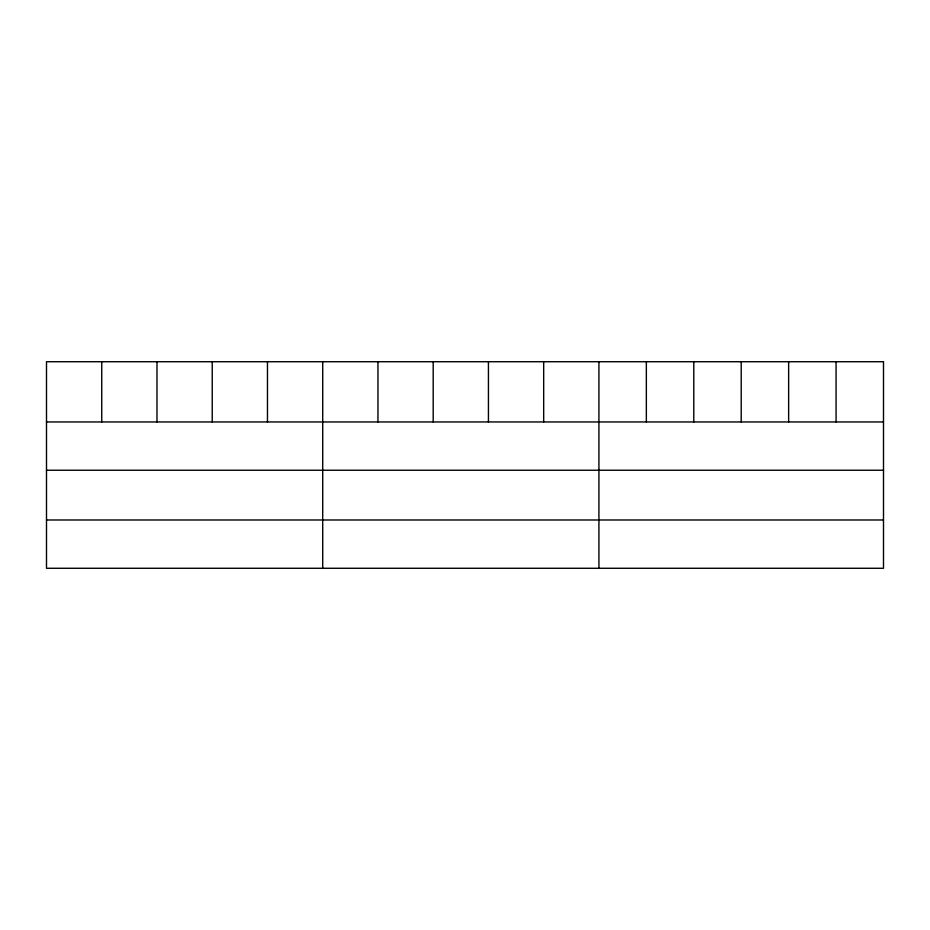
<?xml version="1.0" encoding="UTF-8"?>
<svg xmlns="http://www.w3.org/2000/svg" width="930" height="930" viewBox="0 0 930 930"><rect width="100%" height="100%" fill="white"/><g stroke="black" fill="none" stroke-linecap="round" stroke-linejoin="round"><path stroke-width="1.4" d="M46.5 421.953L883.5 421.953M46.5 470.243L883.5 470.243M46.5 519.986L883.5 519.986M836.07 361.724L836.07 421.953M788.64 361.724L788.64 421.953M741.21 361.724L741.21 421.953M693.78 361.724L693.78 421.953M646.35 361.724L646.35 421.953M598.92 361.724L598.92 568.277M543.678 361.724L543.678 421.953M488.436 361.724L488.436 421.953M433.194 361.724L433.194 421.953M377.952 361.724L377.952 421.953M322.71 361.724L322.71 568.277M267.468 361.724L267.468 421.953M212.226 361.724L212.226 421.953M156.984 361.724L156.984 421.953M101.742 361.724L101.742 421.953M883.5 361.724L46.5 361.724L46.5 568.277L883.5 568.277L883.5 361.724"/></g></svg>
